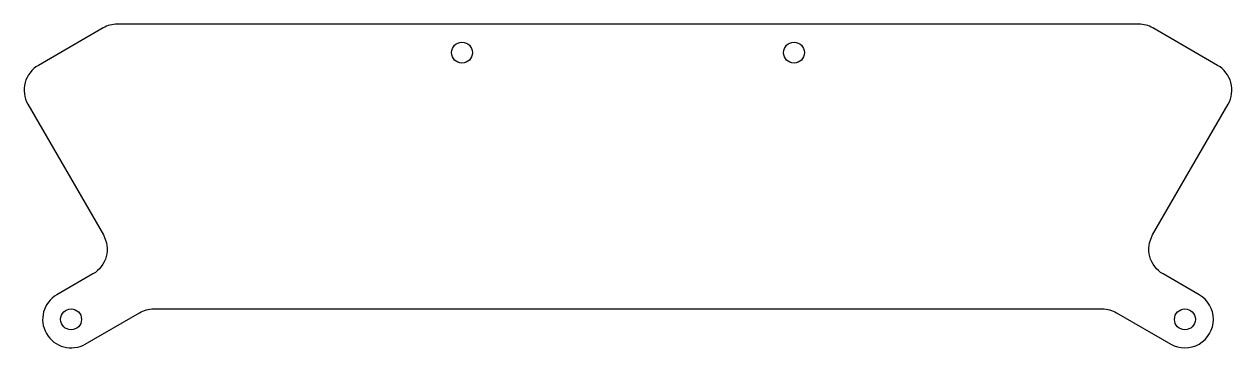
# Model space of a CAD drawing. Header units: millimetres. Extents: x -64 to 64, y -56 to -22.
import ezdxf

# ---------------------------------------------------------------- set-up
doc = ezdxf.new("R2010")
doc.units = ezdxf.units.MM
doc.layers.get('0').update_dxf_attribs({"linetype": 'CONTINUOUS'})

msp = doc.modelspace()

# ---------------------------------------------------------------- linework, layer by layer
msp.add_lwpolyline([(55.34, -21.92, 0.131652), (53.84, -21.52), (-53.84, -21.52, 0.131652), (-55.34, -21.92), (-62.16, -25.86, 0.414214), (-63.26, -29.96), (-55.31, -43.73, -0.414214), (-56.4, -47.83), (-60.21, -50.02, 1), (-57.21, -55.22), (-51.5, -51.92, -0.131652), (-50, -51.52), (50, -51.52, -0.131652), (51.5, -51.92), (57.21, -55.22, 1), (60.21, -50.02), (56.4, -47.83, -0.414214), (55.31, -43.73), (63.26, -29.96, 0.414214), (62.16, -25.86)], format="xyb", close=True)
for centre in [(-17.5, -24.52), (17.5, -24.52), (-58.71, -52.62), (58.71, -52.62)]:
    msp.add_circle(centre, 1.1)

doc.saveas('drawing.dxf')
